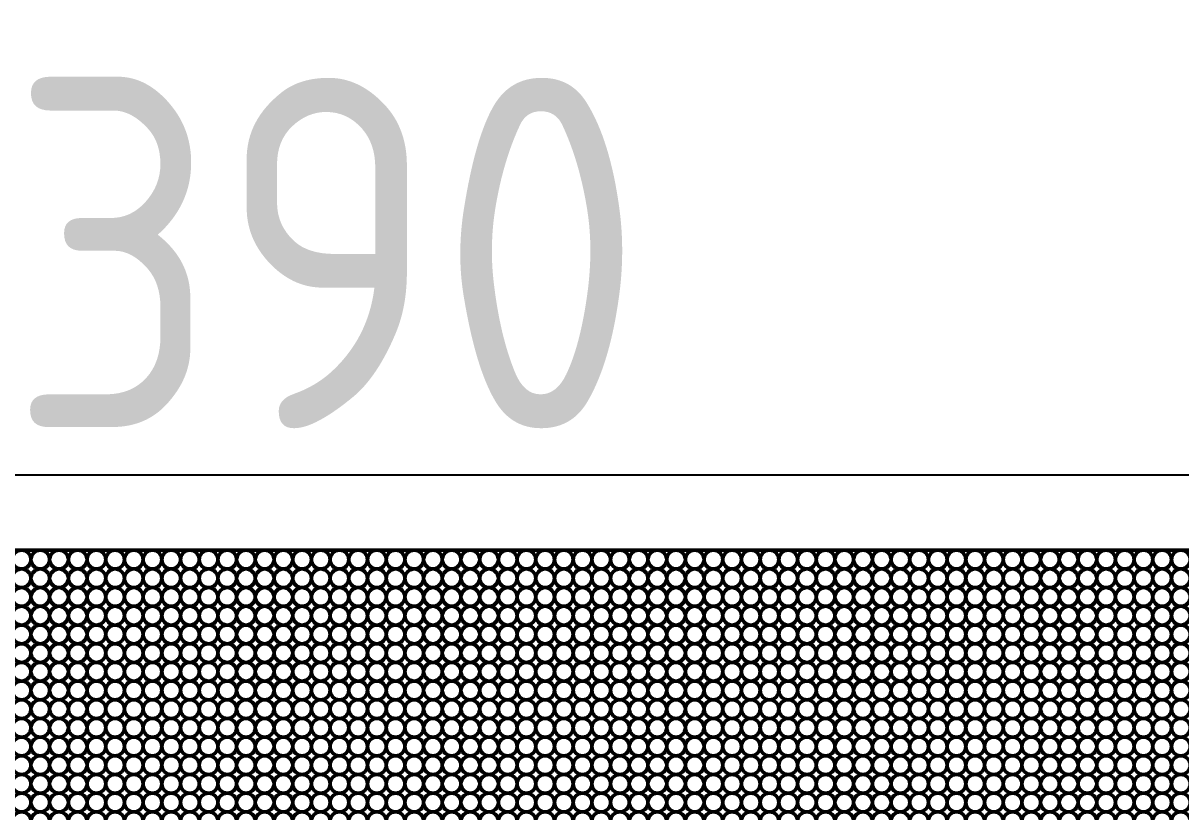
# Model space of a CAD drawing. Extents: x -11378 to 3982, y -2037 to 3878.
# Drawn here: x -11081.1 to -11006.8, y 1568.8 to 1619.4 of the extents above; entities that cross this region are included whole.
import ezdxf

# ---------------------------------------------------------------- set-up
doc = ezdxf.new("R2010")
doc.units = 0
doc.layers.get('0').update_dxf_attribs({"linetype": 'CONTINUOUS'})
doc.layers.get('Defpoints').update_dxf_attribs({"linetype": 'CONTINUOUS'})
doc.layers.add('标注层', color=3, linetype='CONTINUOUS', lineweight=25)
doc.layers.add('粗实线', color=7, linetype='CONTINUOUS', lineweight=50)
doc.styles.add('工程字', font='gbenor.shx', dxfattribs={"bigfont": 'gbcbig.shx'})
doc.dimstyles.new('标注样式$0', dxfattribs={"dimscale": 6, "dimtxt": 3.75, "dimasz": 1, "dimexe": 1.5, "dimexo": 0, "dimgap": 0.5, "dimtad": 1, "dimdec": 0, "dimdsep": 46, "dimtxsty": '工程字', "dimcen": 0, "dimadec": 1, "dimazin": 0, "dimtfac": 0.7, "dimtdec": 0, "dimtmove": 0, "dimatfit": 3, "dimldrblk": 'DOT', "dimfxl": 1, "dimtzin": 0, "dimarcsym": 0})

# ---------------------------------------------------------------- blocks, each defined once
blk = doc.blocks.new('*D28')
at = {"layer": 'Defpoints', "color": 0}
for p in [(-10829.021, 1590.428), (-11307.421, 1585.59), (-10829.021, 1585.59)]:
    blk.add_point(p, dxfattribs=at)
at = {"layer": '标注层', "color": 0, "lineweight": -2}
for p, q in [((-11307.421, 1585.59), (-11307.421, 1599.428)), ((-10829.021, 1585.59), (-10829.021, 1599.428)), ((-11301.421, 1590.428), (-10835.021, 1590.428))]:
    blk.add_line(p, q, dxfattribs=at)
at = {"layer": '标注层', "color": 0}
for points in [[(-11301.421, 1591.428), (-11301.421, 1589.428), (-11307.421, 1590.428)], [(-10835.021, 1591.428), (-10835.021, 1589.428), (-10829.021, 1590.428)]]:
    blk.add_solid(points, dxfattribs=at)
at = {"layer": '标注层', "color": 0, "insert": (-11068.221, 1604.678), "char_height": 22.5, "attachment_point": 5, "style": '工程字'}
blk.add_mtext('2390', dxfattribs=at)
blk = doc.blocks.new('_Dot')
at = {"color": 0, "lineweight": -2}
blk.add_line((-0.5, 0), (-1, 0), dxfattribs=at)
at = {"color": 0, "const_width": 0.5}
blk.add_lwpolyline([(-0.25, 0, 1), (0.25, 0, 1)], format="xyb", close=True, dxfattribs=at)

msp = doc.modelspace()

# ---------------------------------------------------------------- linework, layer by layer
at = {"layer": '粗实线'}
msp.add_line((-11307.421, 1585.59), (-10829.021, 1585.59), dxfattribs=at)
for centre in [(-11081.221, 1584.99), (-11080.021, 1584.99), (-11078.821, 1584.99), (-11077.621, 1584.99), (-11076.421, 1584.99), (-11075.221, 1584.99), (-11074.021, 1584.99), (-11072.821, 1584.99), (-11071.621, 1584.99), (-11070.421, 1584.99), (-11069.221, 1584.99), (-11068.021, 1584.99), (-11066.821, 1584.99), (-11065.621, 1584.99), (-11064.421, 1584.99), (-11063.221, 1584.99), (-11062.021, 1584.99), (-11060.821, 1584.99), (-11059.621, 1584.99), (-11058.421, 1584.99), (-11057.221, 1584.99), (-11056.021, 1584.99), (-11054.821, 1584.99), (-11053.621, 1584.99), (-11052.421, 1584.99), (-11051.221, 1584.99), (-11050.021, 1584.99), (-11048.821, 1584.99), (-11047.621, 1584.99), (-11046.421, 1584.99), (-11045.221, 1584.99), (-11044.021, 1584.99), (-11042.821, 1584.99), (-11041.621, 1584.99), (-11040.421, 1584.99), (-11039.221, 1584.99), (-11038.021, 1584.99), (-11036.821, 1584.99), (-11035.621, 1584.99), (-11034.421, 1584.99), (-11033.221, 1584.99), (-11032.021, 1584.99), (-11030.821, 1584.99), (-11029.621, 1584.99), (-11028.421, 1584.99), (-11027.221, 1584.99), (-11026.021, 1584.99), (-11024.821, 1584.99), (-11023.621, 1584.99), (-11022.421, 1584.99), (-11021.221, 1584.99), (-11020.021, 1584.99), (-11018.821, 1584.99), (-11017.621, 1584.99), (-11016.421, 1584.99), (-11015.221, 1584.99), (-11014.021, 1584.99), (-11012.821, 1584.99), (-11011.621, 1584.99), (-11010.421, 1584.99), (-11009.221, 1584.99), (-11008.021, 1584.99), (-11006.821, 1584.99), (-11081.221, 1583.79), (-11080.021, 1583.79), (-11078.821, 1583.79), (-11077.621, 1583.79), (-11076.421, 1583.79), (-11075.221, 1583.79), (-11074.021, 1583.79), (-11072.821, 1583.79), (-11071.621, 1583.79), (-11070.421, 1583.79), (-11069.221, 1583.79), (-11068.021, 1583.79), (-11066.821, 1583.79), (-11065.621, 1583.79), (-11064.421, 1583.79), (-11063.221, 1583.79), (-11062.021, 1583.79), (-11060.821, 1583.79), (-11059.621, 1583.79), (-11058.421, 1583.79), (-11057.221, 1583.79), (-11056.021, 1583.79), (-11054.821, 1583.79), (-11053.621, 1583.79), (-11052.421, 1583.79), (-11051.221, 1583.79), (-11050.021, 1583.79), (-11048.821, 1583.79), (-11047.621, 1583.79), (-11046.421, 1583.79), (-11045.221, 1583.79), (-11044.021, 1583.79), (-11042.821, 1583.79), (-11041.621, 1583.79), (-11040.421, 1583.79), (-11039.221, 1583.79), (-11038.021, 1583.79), (-11036.821, 1583.79), (-11035.621, 1583.79), (-11034.421, 1583.79), (-11033.221, 1583.79), (-11032.021, 1583.79), (-11030.821, 1583.79), (-11029.621, 1583.79), (-11028.421, 1583.79), (-11027.221, 1583.79), (-11026.021, 1583.79), (-11024.821, 1583.79), (-11023.621, 1583.79), (-11022.421, 1583.79), (-11021.221, 1583.79), (-11020.021, 1583.79), (-11018.821, 1583.79), (-11017.621, 1583.79), (-11016.421, 1583.79), (-11015.221, 1583.79), (-11014.021, 1583.79), (-11012.821, 1583.79), (-11011.621, 1583.79), (-11010.421, 1583.79), (-11009.221, 1583.79), (-11008.021, 1583.79), (-11006.821, 1583.79), (-11081.221, 1582.59), (-11080.021, 1582.59), (-11078.821, 1582.59), (-11077.621, 1582.59), (-11076.421, 1582.59), (-11075.221, 1582.59), (-11074.021, 1582.59), (-11072.821, 1582.59), (-11071.621, 1582.59), (-11070.421, 1582.59), (-11069.221, 1582.59), (-11068.021, 1582.59), (-11066.821, 1582.59), (-11065.621, 1582.59), (-11064.421, 1582.59), (-11063.221, 1582.59), (-11062.021, 1582.59), (-11060.821, 1582.59), (-11059.621, 1582.59), (-11058.421, 1582.59), (-11057.221, 1582.59), (-11056.021, 1582.59), (-11054.821, 1582.59), (-11053.621, 1582.59), (-11052.421, 1582.59), (-11051.221, 1582.59), (-11050.021, 1582.59), (-11048.821, 1582.59), (-11047.621, 1582.59), (-11046.421, 1582.59), (-11045.221, 1582.59), (-11044.021, 1582.59), (-11042.821, 1582.59), (-11041.621, 1582.59), (-11040.421, 1582.59), (-11039.221, 1582.59), (-11038.021, 1582.59), (-11036.821, 1582.59), (-11035.621, 1582.59), (-11034.421, 1582.59), (-11033.221, 1582.59), (-11032.021, 1582.59), (-11030.821, 1582.59), (-11029.621, 1582.59), (-11028.421, 1582.59), (-11027.221, 1582.59), (-11026.021, 1582.59), (-11024.821, 1582.59), (-11023.621, 1582.59), (-11022.421, 1582.59), (-11021.221, 1582.59), (-11020.021, 1582.59), (-11018.821, 1582.59), (-11017.621, 1582.59), (-11016.421, 1582.59), (-11015.221, 1582.59), (-11014.021, 1582.59), (-11012.821, 1582.59), (-11011.621, 1582.59), (-11010.421, 1582.59), (-11009.221, 1582.59), (-11008.021, 1582.59), (-11006.821, 1582.59), (-11081.221, 1581.39), (-11080.021, 1581.39), (-11078.821, 1581.39), (-11077.621, 1581.39), (-11076.421, 1581.39), (-11075.221, 1581.39), (-11074.021, 1581.39), (-11072.821, 1581.39), (-11071.621, 1581.39), (-11070.421, 1581.39), (-11069.221, 1581.39), (-11068.021, 1581.39), (-11066.821, 1581.39), (-11065.621, 1581.39), (-11064.421, 1581.39), (-11063.221, 1581.39), (-11062.021, 1581.39), (-11060.821, 1581.39), (-11059.621, 1581.39), (-11058.421, 1581.39), (-11057.221, 1581.39), (-11056.021, 1581.39), (-11054.821, 1581.39), (-11053.621, 1581.39), (-11052.421, 1581.39), (-11051.221, 1581.39), (-11050.021, 1581.39), (-11048.821, 1581.39), (-11047.621, 1581.39), (-11046.421, 1581.39), (-11045.221, 1581.39), (-11044.021, 1581.39), (-11042.821, 1581.39), (-11041.621, 1581.39), (-11040.421, 1581.39), (-11039.221, 1581.39), (-11038.021, 1581.39), (-11036.821, 1581.39), (-11035.621, 1581.39), (-11034.421, 1581.39), (-11033.221, 1581.39), (-11032.021, 1581.39), (-11030.821, 1581.39), (-11029.621, 1581.39), (-11028.421, 1581.39), (-11027.221, 1581.39), (-11026.021, 1581.39), (-11024.821, 1581.39), (-11023.621, 1581.39), (-11022.421, 1581.39), (-11021.221, 1581.39), (-11020.021, 1581.39), (-11018.821, 1581.39), (-11017.621, 1581.39), (-11016.421, 1581.39), (-11015.221, 1581.39), (-11014.021, 1581.39), (-11012.821, 1581.39), (-11011.621, 1581.39), (-11010.421, 1581.39), (-11009.221, 1581.39), (-11008.021, 1581.39), (-11006.821, 1581.39), (-11081.221, 1580.19), (-11080.021, 1580.19), (-11078.821, 1580.19), (-11077.621, 1580.19), (-11076.421, 1580.19), (-11075.221, 1580.19), (-11074.021, 1580.19), (-11072.821, 1580.19), (-11071.621, 1580.19), (-11070.421, 1580.19), (-11069.221, 1580.19), (-11068.021, 1580.19), (-11066.821, 1580.19), (-11065.621, 1580.19), (-11064.421, 1580.19), (-11063.221, 1580.19), (-11062.021, 1580.19), (-11060.821, 1580.19), (-11059.621, 1580.19), (-11058.421, 1580.19), (-11057.221, 1580.19), (-11056.021, 1580.19), (-11054.821, 1580.19), (-11053.621, 1580.19), (-11052.421, 1580.19), (-11051.221, 1580.19), (-11050.021, 1580.19), (-11048.821, 1580.19), (-11047.621, 1580.19), (-11046.421, 1580.19), (-11045.221, 1580.19), (-11044.021, 1580.19), (-11042.821, 1580.19), (-11041.621, 1580.19), (-11040.421, 1580.19), (-11039.221, 1580.19), (-11038.021, 1580.19), (-11036.821, 1580.19), (-11035.621, 1580.19), (-11034.421, 1580.19), (-11033.221, 1580.19), (-11032.021, 1580.19), (-11030.821, 1580.19), (-11029.621, 1580.19), (-11028.421, 1580.19), (-11027.221, 1580.19), (-11026.021, 1580.19), (-11024.821, 1580.19), (-11023.621, 1580.19), (-11022.421, 1580.19), (-11021.221, 1580.19), (-11020.021, 1580.19), (-11018.821, 1580.19), (-11017.621, 1580.19), (-11016.421, 1580.19), (-11015.221, 1580.19), (-11014.021, 1580.19), (-11012.821, 1580.19), (-11011.621, 1580.19), (-11010.421, 1580.19), (-11009.221, 1580.19), (-11008.021, 1580.19), (-11006.821, 1580.19), (-11081.221, 1578.99), (-11080.021, 1578.99), (-11078.821, 1578.99), (-11077.621, 1578.99), (-11076.421, 1578.99), (-11075.221, 1578.99), (-11074.021, 1578.99), (-11072.821, 1578.99), (-11071.621, 1578.99), (-11070.421, 1578.99), (-11069.221, 1578.99), (-11068.021, 1578.99), (-11066.821, 1578.99), (-11065.621, 1578.99), (-11064.421, 1578.99), (-11063.221, 1578.99), (-11062.021, 1578.99), (-11060.821, 1578.99), (-11059.621, 1578.99), (-11058.421, 1578.99), (-11057.221, 1578.99), (-11056.021, 1578.99), (-11054.821, 1578.99), (-11053.621, 1578.99), (-11052.421, 1578.99), (-11051.221, 1578.99), (-11050.021, 1578.99), (-11048.821, 1578.99), (-11047.621, 1578.99), (-11046.421, 1578.99), (-11045.221, 1578.99), (-11044.021, 1578.99), (-11042.821, 1578.99), (-11041.621, 1578.99), (-11040.421, 1578.99), (-11039.221, 1578.99), (-11038.021, 1578.99), (-11036.821, 1578.99), (-11035.621, 1578.99), (-11034.421, 1578.99), (-11033.221, 1578.99), (-11032.021, 1578.99), (-11030.821, 1578.99), (-11029.621, 1578.99), (-11028.421, 1578.99), (-11027.221, 1578.99), (-11026.021, 1578.99), (-11024.821, 1578.99), (-11023.621, 1578.99), (-11022.421, 1578.99), (-11021.221, 1578.99), (-11020.021, 1578.99), (-11018.821, 1578.99), (-11017.621, 1578.99), (-11016.421, 1578.99), (-11015.221, 1578.99), (-11014.021, 1578.99), (-11012.821, 1578.99), (-11011.621, 1578.99), (-11010.421, 1578.99), (-11009.221, 1578.99), (-11008.021, 1578.99), (-11006.821, 1578.99), (-11081.221, 1577.79), (-11080.021, 1577.79), (-11078.821, 1577.79), (-11077.621, 1577.79), (-11076.421, 1577.79), (-11075.221, 1577.79), (-11074.021, 1577.79), (-11072.821, 1577.79), (-11071.621, 1577.79), (-11070.421, 1577.79), (-11069.221, 1577.79), (-11068.021, 1577.79), (-11066.821, 1577.79), (-11065.621, 1577.79), (-11064.421, 1577.79), (-11063.221, 1577.79), (-11062.021, 1577.79), (-11060.821, 1577.79), (-11059.621, 1577.79), (-11058.421, 1577.79), (-11057.221, 1577.79), (-11056.021, 1577.79), (-11054.821, 1577.79), (-11053.621, 1577.79), (-11052.421, 1577.79), (-11051.221, 1577.79), (-11050.021, 1577.79), (-11048.821, 1577.79), (-11047.621, 1577.79), (-11046.421, 1577.79), (-11045.221, 1577.79), (-11044.021, 1577.79), (-11042.821, 1577.79), (-11041.621, 1577.79), (-11040.421, 1577.79), (-11039.221, 1577.79), (-11038.021, 1577.79), (-11036.821, 1577.79), (-11035.621, 1577.79), (-11034.421, 1577.79), (-11033.221, 1577.79), (-11032.021, 1577.79), (-11030.821, 1577.79), (-11029.621, 1577.79), (-11028.421, 1577.79), (-11027.221, 1577.79), (-11026.021, 1577.79), (-11024.821, 1577.79), (-11023.621, 1577.79), (-11022.421, 1577.79), (-11021.221, 1577.79), (-11020.021, 1577.79), (-11018.821, 1577.79), (-11017.621, 1577.79), (-11016.421, 1577.79), (-11015.221, 1577.79), (-11014.021, 1577.79), (-11012.821, 1577.79), (-11011.621, 1577.79), (-11010.421, 1577.79), (-11009.221, 1577.79), (-11008.021, 1577.79), (-11006.821, 1577.79), (-11081.221, 1576.59), (-11080.021, 1576.59), (-11078.821, 1576.59), (-11077.621, 1576.59), (-11076.421, 1576.59), (-11075.221, 1576.59), (-11074.021, 1576.59), (-11072.821, 1576.59), (-11071.621, 1576.59), (-11070.421, 1576.59), (-11069.221, 1576.59), (-11068.021, 1576.59), (-11066.821, 1576.59), (-11065.621, 1576.59), (-11064.421, 1576.59), (-11063.221, 1576.59), (-11062.021, 1576.59), (-11060.821, 1576.59), (-11059.621, 1576.59), (-11058.421, 1576.59), (-11057.221, 1576.59), (-11056.021, 1576.59), (-11054.821, 1576.59), (-11053.621, 1576.59), (-11052.421, 1576.59), (-11051.221, 1576.59), (-11050.021, 1576.59), (-11048.821, 1576.59), (-11047.621, 1576.59), (-11046.421, 1576.59), (-11045.221, 1576.59), (-11044.021, 1576.59), (-11042.821, 1576.59), (-11041.621, 1576.59), (-11040.421, 1576.59), (-11039.221, 1576.59), (-11038.021, 1576.59), (-11036.821, 1576.59), (-11035.621, 1576.59), (-11034.421, 1576.59), (-11033.221, 1576.59), (-11032.021, 1576.59), (-11030.821, 1576.59), (-11029.621, 1576.59), (-11028.421, 1576.59), (-11027.221, 1576.59), (-11026.021, 1576.59), (-11024.821, 1576.59), (-11023.621, 1576.59), (-11022.421, 1576.59), (-11021.221, 1576.59), (-11020.021, 1576.59), (-11018.821, 1576.59), (-11017.621, 1576.59), (-11016.421, 1576.59), (-11015.221, 1576.59), (-11014.021, 1576.59), (-11012.821, 1576.59), (-11011.621, 1576.59), (-11010.421, 1576.59), (-11009.221, 1576.59), (-11008.021, 1576.59), (-11006.821, 1576.59), (-11081.221, 1575.39), (-11080.021, 1575.39), (-11078.821, 1575.39), (-11077.621, 1575.39), (-11076.421, 1575.39), (-11075.221, 1575.39), (-11074.021, 1575.39), (-11072.821, 1575.39), (-11071.621, 1575.39), (-11070.421, 1575.39), (-11069.221, 1575.39), (-11068.021, 1575.39), (-11066.821, 1575.39), (-11065.621, 1575.39), (-11064.421, 1575.39), (-11063.221, 1575.39), (-11062.021, 1575.39), (-11060.821, 1575.39), (-11059.621, 1575.39), (-11058.421, 1575.39), (-11057.221, 1575.39), (-11056.021, 1575.39), (-11054.821, 1575.39), (-11053.621, 1575.39), (-11052.421, 1575.39), (-11051.221, 1575.39), (-11050.021, 1575.39), (-11048.821, 1575.39), (-11047.621, 1575.39), (-11046.421, 1575.39), (-11045.221, 1575.39), (-11044.021, 1575.39), (-11042.821, 1575.39), (-11041.621, 1575.39), (-11040.421, 1575.39), (-11039.221, 1575.39), (-11038.021, 1575.39), (-11036.821, 1575.39), (-11035.621, 1575.39), (-11034.421, 1575.39), (-11033.221, 1575.39), (-11032.021, 1575.39), (-11030.821, 1575.39), (-11029.621, 1575.39), (-11028.421, 1575.39), (-11027.221, 1575.39), (-11026.021, 1575.39), (-11024.821, 1575.39), (-11023.621, 1575.39), (-11022.421, 1575.39), (-11021.221, 1575.39), (-11020.021, 1575.39), (-11018.821, 1575.39), (-11017.621, 1575.39), (-11016.421, 1575.39), (-11015.221, 1575.39), (-11014.021, 1575.39), (-11012.821, 1575.39), (-11011.621, 1575.39), (-11010.421, 1575.39), (-11009.221, 1575.39), (-11008.021, 1575.39), (-11006.821, 1575.39), (-11081.221, 1574.19), (-11080.021, 1574.19), (-11078.821, 1574.19), (-11077.621, 1574.19), (-11076.421, 1574.19), (-11075.221, 1574.19), (-11074.021, 1574.19), (-11072.821, 1574.19), (-11071.621, 1574.19), (-11070.421, 1574.19), (-11069.221, 1574.19), (-11068.021, 1574.19), (-11066.821, 1574.19), (-11065.621, 1574.19), (-11064.421, 1574.19), (-11063.221, 1574.19), (-11062.021, 1574.19), (-11060.821, 1574.19), (-11059.621, 1574.19), (-11058.421, 1574.19), (-11057.221, 1574.19), (-11056.021, 1574.19), (-11054.821, 1574.19), (-11053.621, 1574.19), (-11052.421, 1574.19), (-11051.221, 1574.19), (-11050.021, 1574.19), (-11048.821, 1574.19), (-11047.621, 1574.19), (-11046.421, 1574.19), (-11045.221, 1574.19), (-11044.021, 1574.19), (-11042.821, 1574.19), (-11041.621, 1574.19), (-11040.421, 1574.19), (-11039.221, 1574.19), (-11038.021, 1574.19), (-11036.821, 1574.19), (-11035.621, 1574.19), (-11034.421, 1574.19), (-11033.221, 1574.19), (-11032.021, 1574.19), (-11030.821, 1574.19), (-11029.621, 1574.19), (-11028.421, 1574.19), (-11027.221, 1574.19), (-11026.021, 1574.19), (-11024.821, 1574.19), (-11023.621, 1574.19), (-11022.421, 1574.19), (-11021.221, 1574.19), (-11020.021, 1574.19), (-11018.821, 1574.19), (-11017.621, 1574.19), (-11016.421, 1574.19), (-11015.221, 1574.19), (-11014.021, 1574.19), (-11012.821, 1574.19), (-11011.621, 1574.19), (-11010.421, 1574.19), (-11009.221, 1574.19), (-11008.021, 1574.19), (-11006.821, 1574.19), (-11081.221, 1572.99), (-11080.021, 1572.99), (-11078.821, 1572.99), (-11077.621, 1572.99), (-11076.421, 1572.99), (-11075.221, 1572.99), (-11074.021, 1572.99), (-11072.821, 1572.99), (-11071.621, 1572.99), (-11070.421, 1572.99), (-11069.221, 1572.99), (-11068.021, 1572.99), (-11066.821, 1572.99), (-11065.621, 1572.99), (-11064.421, 1572.99), (-11063.221, 1572.99), (-11062.021, 1572.99), (-11060.821, 1572.99), (-11059.621, 1572.99), (-11058.421, 1572.99), (-11057.221, 1572.99), (-11056.021, 1572.99), (-11054.821, 1572.99), (-11053.621, 1572.99), (-11052.421, 1572.99), (-11051.221, 1572.99), (-11050.021, 1572.99), (-11048.821, 1572.99), (-11047.621, 1572.99), (-11046.421, 1572.99), (-11045.221, 1572.99), (-11044.021, 1572.99), (-11042.821, 1572.99), (-11041.621, 1572.99), (-11040.421, 1572.99), (-11039.221, 1572.99), (-11038.021, 1572.99), (-11036.821, 1572.99), (-11035.621, 1572.99), (-11034.421, 1572.99), (-11033.221, 1572.99), (-11032.021, 1572.99), (-11030.821, 1572.99), (-11029.621, 1572.99), (-11028.421, 1572.99), (-11027.221, 1572.99), (-11026.021, 1572.99), (-11024.821, 1572.99), (-11023.621, 1572.99), (-11022.421, 1572.99), (-11021.221, 1572.99), (-11020.021, 1572.99), (-11018.821, 1572.99), (-11017.621, 1572.99), (-11016.421, 1572.99), (-11015.221, 1572.99), (-11014.021, 1572.99), (-11012.821, 1572.99), (-11011.621, 1572.99), (-11010.421, 1572.99), (-11009.221, 1572.99), (-11008.021, 1572.99), (-11006.821, 1572.99), (-11081.221, 1571.79), (-11080.021, 1571.79), (-11078.821, 1571.79), (-11077.621, 1571.79), (-11076.421, 1571.79), (-11075.221, 1571.79), (-11074.021, 1571.79), (-11072.821, 1571.79), (-11071.621, 1571.79), (-11070.421, 1571.79), (-11069.221, 1571.79), (-11068.021, 1571.79), (-11066.821, 1571.79), (-11065.621, 1571.79), (-11064.421, 1571.79), (-11063.221, 1571.79), (-11062.021, 1571.79), (-11060.821, 1571.79), (-11059.621, 1571.79), (-11058.421, 1571.79), (-11057.221, 1571.79), (-11056.021, 1571.79), (-11054.821, 1571.79), (-11053.621, 1571.79), (-11052.421, 1571.79), (-11051.221, 1571.79), (-11050.021, 1571.79), (-11048.821, 1571.79), (-11047.621, 1571.79), (-11046.421, 1571.79), (-11045.221, 1571.79), (-11044.021, 1571.79), (-11042.821, 1571.79), (-11041.621, 1571.79), (-11040.421, 1571.79), (-11039.221, 1571.79), (-11038.021, 1571.79), (-11036.821, 1571.79), (-11035.621, 1571.79), (-11034.421, 1571.79), (-11033.221, 1571.79), (-11032.021, 1571.79), (-11030.821, 1571.79), (-11029.621, 1571.79), (-11028.421, 1571.79), (-11027.221, 1571.79), (-11026.021, 1571.79), (-11024.821, 1571.79), (-11023.621, 1571.79), (-11022.421, 1571.79), (-11021.221, 1571.79), (-11020.021, 1571.79), (-11018.821, 1571.79), (-11017.621, 1571.79), (-11016.421, 1571.79), (-11015.221, 1571.79), (-11014.021, 1571.79), (-11012.821, 1571.79), (-11011.621, 1571.79), (-11010.421, 1571.79), (-11009.221, 1571.79), (-11008.021, 1571.79), (-11006.821, 1571.79), (-11081.221, 1570.59), (-11080.021, 1570.59), (-11078.821, 1570.59), (-11077.621, 1570.59), (-11076.421, 1570.59), (-11075.221, 1570.59), (-11074.021, 1570.59), (-11072.821, 1570.59), (-11071.621, 1570.59), (-11070.421, 1570.59), (-11069.221, 1570.59), (-11068.021, 1570.59), (-11066.821, 1570.59), (-11065.621, 1570.59), (-11064.421, 1570.59), (-11063.221, 1570.59), (-11062.021, 1570.59), (-11060.821, 1570.59), (-11059.621, 1570.59), (-11058.421, 1570.59), (-11057.221, 1570.59), (-11056.021, 1570.59), (-11054.821, 1570.59), (-11053.621, 1570.59), (-11052.421, 1570.59), (-11051.221, 1570.59), (-11050.021, 1570.59), (-11048.821, 1570.59), (-11047.621, 1570.59), (-11046.421, 1570.59), (-11045.221, 1570.59), (-11044.021, 1570.59), (-11042.821, 1570.59), (-11041.621, 1570.59), (-11040.421, 1570.59), (-11039.221, 1570.59), (-11038.021, 1570.59), (-11036.821, 1570.59), (-11035.621, 1570.59), (-11034.421, 1570.59), (-11033.221, 1570.59), (-11032.021, 1570.59), (-11030.821, 1570.59), (-11029.621, 1570.59), (-11028.421, 1570.59), (-11027.221, 1570.59), (-11026.021, 1570.59), (-11024.821, 1570.59), (-11023.621, 1570.59), (-11022.421, 1570.59), (-11021.221, 1570.59), (-11020.021, 1570.59), (-11018.821, 1570.59), (-11017.621, 1570.59), (-11016.421, 1570.59), (-11015.221, 1570.59), (-11014.021, 1570.59), (-11012.821, 1570.59), (-11011.621, 1570.59), (-11010.421, 1570.59), (-11009.221, 1570.59), (-11008.021, 1570.59), (-11006.821, 1570.59), (-11081.221, 1569.39), (-11080.021, 1569.39), (-11078.821, 1569.39), (-11077.621, 1569.39), (-11076.421, 1569.39), (-11075.221, 1569.39), (-11074.021, 1569.39), (-11072.821, 1569.39), (-11071.621, 1569.39), (-11070.421, 1569.39), (-11069.221, 1569.39), (-11068.021, 1569.39), (-11066.821, 1569.39), (-11065.621, 1569.39), (-11064.421, 1569.39), (-11063.221, 1569.39), (-11062.021, 1569.39), (-11060.821, 1569.39), (-11059.621, 1569.39), (-11058.421, 1569.39), (-11057.221, 1569.39), (-11056.021, 1569.39), (-11054.821, 1569.39), (-11053.621, 1569.39), (-11052.421, 1569.39), (-11051.221, 1569.39), (-11050.021, 1569.39), (-11048.821, 1569.39), (-11047.621, 1569.39), (-11046.421, 1569.39), (-11045.221, 1569.39), (-11044.021, 1569.39), (-11042.821, 1569.39), (-11041.621, 1569.39), (-11040.421, 1569.39), (-11039.221, 1569.39), (-11038.021, 1569.39), (-11036.821, 1569.39), (-11035.621, 1569.39), (-11034.421, 1569.39), (-11033.221, 1569.39), (-11032.021, 1569.39), (-11030.821, 1569.39), (-11029.621, 1569.39), (-11028.421, 1569.39), (-11027.221, 1569.39), (-11026.021, 1569.39), (-11024.821, 1569.39), (-11023.621, 1569.39), (-11022.421, 1569.39), (-11021.221, 1569.39), (-11020.021, 1569.39), (-11018.821, 1569.39), (-11017.621, 1569.39), (-11016.421, 1569.39), (-11015.221, 1569.39), (-11014.021, 1569.39), (-11012.821, 1569.39), (-11011.621, 1569.39), (-11010.421, 1569.39), (-11009.221, 1569.39), (-11008.021, 1569.39), (-11006.821, 1569.39), (-11081.221, 1568.19), (-11080.021, 1568.19), (-11078.821, 1568.19), (-11077.621, 1568.19), (-11076.421, 1568.19), (-11075.221, 1568.19), (-11074.021, 1568.19), (-11072.821, 1568.19), (-11071.621, 1568.19), (-11070.421, 1568.19), (-11069.221, 1568.19), (-11068.021, 1568.19), (-11066.821, 1568.19), (-11065.621, 1568.19), (-11064.421, 1568.19), (-11063.221, 1568.19), (-11062.021, 1568.19), (-11060.821, 1568.19), (-11059.621, 1568.19), (-11058.421, 1568.19), (-11057.221, 1568.19), (-11056.021, 1568.19), (-11054.821, 1568.19), (-11053.621, 1568.19), (-11052.421, 1568.19), (-11051.221, 1568.19), (-11050.021, 1568.19), (-11048.821, 1568.19), (-11047.621, 1568.19), (-11046.421, 1568.19), (-11045.221, 1568.19), (-11044.021, 1568.19), (-11042.821, 1568.19), (-11041.621, 1568.19), (-11040.421, 1568.19), (-11039.221, 1568.19), (-11038.021, 1568.19), (-11036.821, 1568.19), (-11035.621, 1568.19), (-11034.421, 1568.19), (-11033.221, 1568.19), (-11032.021, 1568.19), (-11030.821, 1568.19), (-11029.621, 1568.19), (-11028.421, 1568.19), (-11027.221, 1568.19), (-11026.021, 1568.19), (-11024.821, 1568.19), (-11023.621, 1568.19), (-11022.421, 1568.19), (-11021.221, 1568.19), (-11020.021, 1568.19), (-11018.821, 1568.19), (-11017.621, 1568.19), (-11016.421, 1568.19), (-11015.221, 1568.19), (-11014.021, 1568.19), (-11012.821, 1568.19), (-11011.621, 1568.19), (-11010.421, 1568.19), (-11009.221, 1568.19), (-11008.021, 1568.19), (-11006.821, 1568.19)]:
    msp.add_circle(centre, 0.6, dxfattribs=at)

# ---------------------------------------------------------------- dimensions: what is measured, and where the dimension line sits
at = {"layer": '标注层'}
dim = msp.add_linear_dim(base=(-10829.021, 1590.428), p1=(-11307.421, 1585.59), p2=(-10829.021, 1585.59), text='2390', dimstyle='标注样式$0', dxfattribs=at)
dim.commit()
dim.dimension.update_dxf_attribs({"geometry": '*D28', "text_midpoint": (-11068.221, 1604.678)})

doc.saveas('drawing.dxf')
